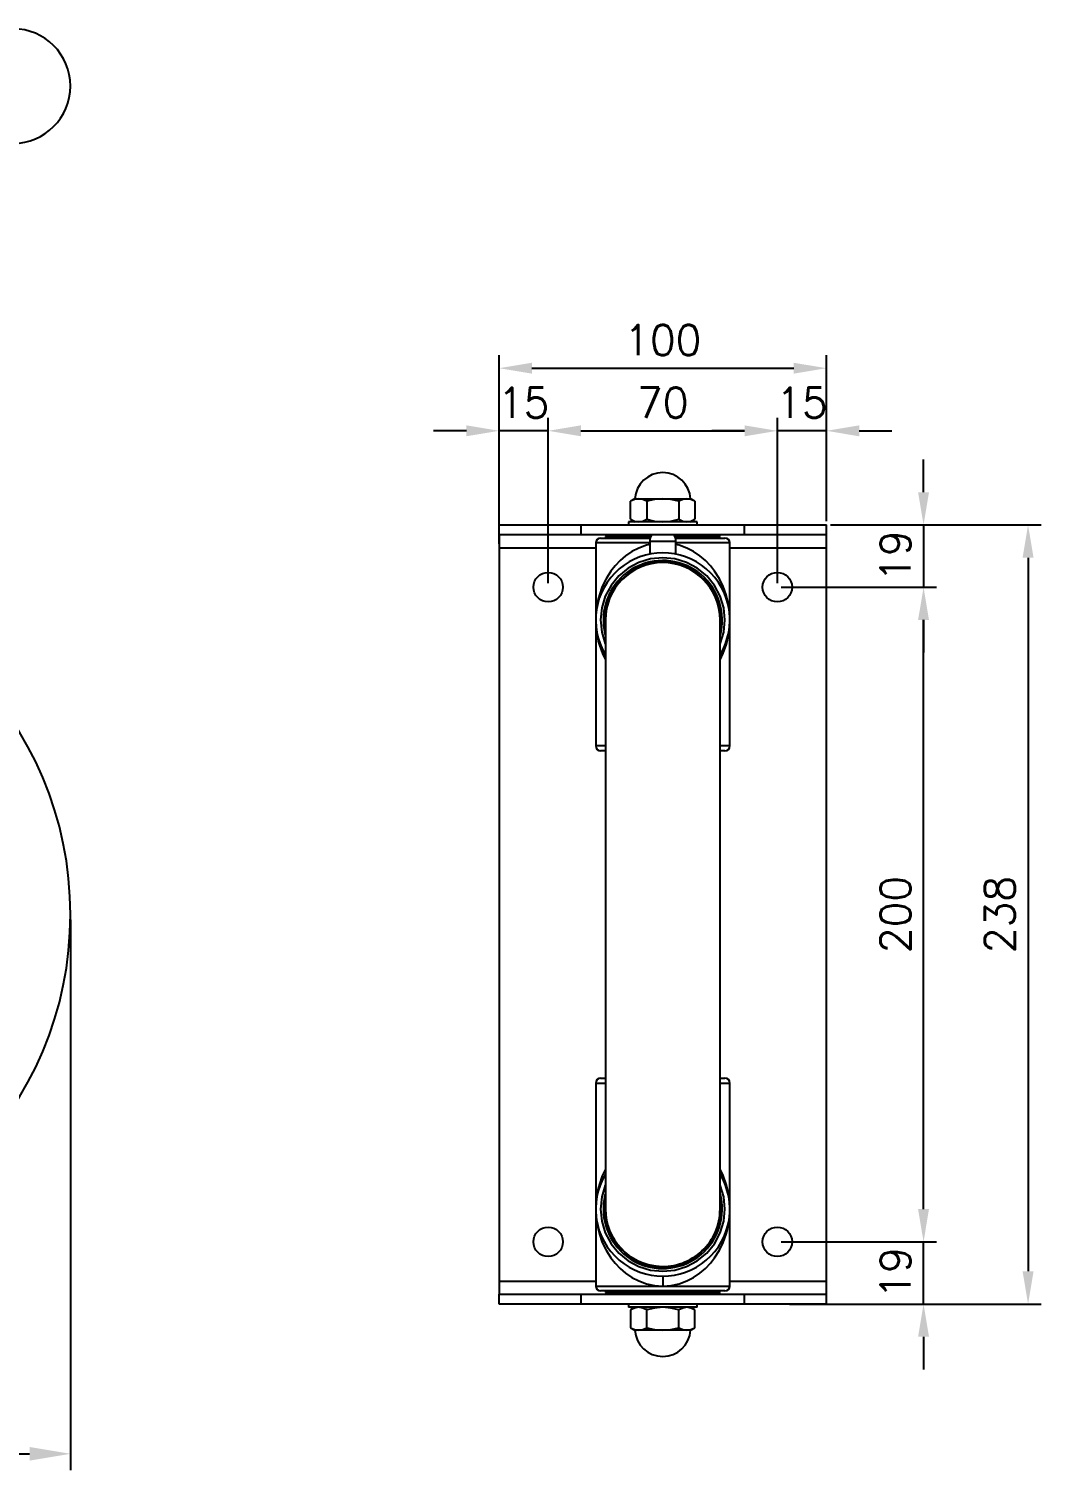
# Model space of a CAD drawing. Extents: x -2558 to -1644, y -2581 to -2108.
# Drawn here: x -1953.4 to -1644.1, y -2580.8 to -2140.5 of the extents above; entities that cross this region are included whole.
import ezdxf

# ---------------------------------------------------------------- set-up
doc = ezdxf.new("R2010")
doc.units = 0
doc.header["$LTSCALE"] = 23.1
doc.header["$MEASUREMENT"] = 0
doc.layers.get('0').update_dxf_attribs({"linetype": 'CONTINUOUS'})
doc.layers.get('Defpoints').update_dxf_attribs({"linetype": 'CONTINUOUS'})
doc.styles.get("Standard").update_dxf_attribs({"font": 'txt.shx', "bigfont": 'whgtxt.shx'})
doc.dimstyles.get("Standard").update_dxf_attribs({"dimtxt": 2.5, "dimasz": 0.18, "dimexe": 0.18, "dimexo": 0.0625, "dimgap": 0.09, "dimtad": 0, "dimtih": 1, "dimtoh": 1, "dimdec": 4, "dimzin": 0, "dimdsep": 46, "dimtxsty": 'Standard', "dimcen": 0.09, "dimadec": 0, "dimazin": 0, "dimtp": 0.001, "dimtm": 0.001, "dimtfac": 1, "dimtdec": 4, "dimtofl": 0, "dimtmove": 0, "dimatfit": 0, "dimfxl": 0, "dimtolj": 1, "dimtzin": 0, "dimarcsym": 0})

# ---------------------------------------------------------------- blocks, each defined once
blk = doc.blocks.new('*D111')
at = {"color": 2, "lineweight": -2}
for p, q in [((-1940.67, -2412.59), (-1940.67, -2580.84)), ((-2512.17, -2524.59), (-2512.17, -2580.84)), ((-2499.67, -2575.84), (-1953.17, -2575.84))]:
    blk.add_line(p, q, dxfattribs=at)
at = {"color": 2}
for points in [[(-2499.67, -2573.76), (-2499.67, -2577.93), (-2512.17, -2575.84)], [(-1953.17, -2573.76), (-1953.17, -2577.93), (-1940.67, -2575.84)]]:
    blk.add_solid(points, dxfattribs=at)
at = {"layer": 'Defpoints', "color": 0}
for p in [(-1940.67, -2411.09), (-2512.17, -2523.09), (-1940.67, -2575.84)]:
    blk.add_point(p, dxfattribs=at)
at = {"color": 2, "insert": (-2226.42, -2565.09), "char_height": 11.5, "attachment_point": 5}
blk.add_mtext('\\A1;571.5', dxfattribs=at)
blk = doc.blocks.new('*D113')
at = {"color": 2, "lineweight": -2}
for p, q in [((-1809.71, -2290.89), (-1809.71, -2240.19)), ((-1709.71, -2290.89), (-1709.71, -2240.19)), ((-1799.71, -2244.19), (-1719.71, -2244.19))]:
    blk.add_line(p, q, dxfattribs=at)
at = {"color": 2}
for points in [[(-1799.71, -2242.53), (-1799.71, -2245.86), (-1809.71, -2244.19)], [(-1719.71, -2242.53), (-1719.71, -2245.86), (-1709.71, -2244.19)]]:
    blk.add_solid(points, dxfattribs=at)
at = {"layer": 'Defpoints', "color": 0}
for p in [(-1709.71, -2244.19), (-1809.71, -2292.09), (-1709.71, -2292.09)]:
    blk.add_point(p, dxfattribs=at)
at = {"color": 2, "insert": (-1759.71, -2235.59), "char_height": 9.2, "attachment_point": 5}
blk.add_mtext('\\A1;100', dxfattribs=at)
blk = doc.blocks.new('*D114')
at = {"color": 2, "lineweight": -2}
for p, q in [((-1724.71, -2309.89), (-1724.71, -2259.32)), ((-1709.71, -2290.59), (-1709.71, -2259.32)), ((-1734.71, -2263.32), (-1744.71, -2263.32)), ((-1709.71, -2263.32), (-1724.71, -2263.32)), ((-1699.71, -2263.32), (-1689.71, -2263.32))]:
    blk.add_line(p, q, dxfattribs=at)
at = {"color": 2}
for points in [[(-1734.71, -2261.65), (-1734.71, -2264.99), (-1724.71, -2263.32)], [(-1699.71, -2261.65), (-1699.71, -2264.99), (-1709.71, -2263.32)]]:
    blk.add_solid(points, dxfattribs=at)
at = {"layer": 'Defpoints', "color": 0}
for p in [(-1724.71, -2263.32), (-1709.71, -2291.79), (-1724.71, -2311.09)]:
    blk.add_point(p, dxfattribs=at)
at = {"color": 2, "insert": (-1717.21, -2254.72), "char_height": 9.2, "attachment_point": 5}
blk.add_mtext('\\A1;15', dxfattribs=at)
blk = doc.blocks.new('*D115')
at = {"color": 2, "lineweight": -2}
for p, q in [((-1809.71, -2297.89), (-1809.71, -2259.32)), ((-1794.71, -2309.89), (-1794.71, -2259.32)), ((-1819.71, -2263.32), (-1829.71, -2263.32)), ((-1794.71, -2263.32), (-1809.71, -2263.32)), ((-1784.71, -2263.32), (-1774.71, -2263.32))]:
    blk.add_line(p, q, dxfattribs=at)
at = {"color": 2}
for points in [[(-1819.71, -2261.65), (-1819.71, -2264.99), (-1809.71, -2263.32)], [(-1784.71, -2261.65), (-1784.71, -2264.99), (-1794.71, -2263.32)]]:
    blk.add_solid(points, dxfattribs=at)
at = {"layer": 'Defpoints', "color": 0}
for p in [(-1809.71, -2263.32), (-1809.71, -2299.09), (-1794.71, -2311.09)]:
    blk.add_point(p, dxfattribs=at)
at = {"color": 2, "insert": (-1802.21, -2254.72), "char_height": 9.2, "attachment_point": 5}
blk.add_mtext('\\A1;15', dxfattribs=at)
blk = doc.blocks.new('*D116')
at = {"color": 2, "lineweight": -2}
for p, q in [((-1794.71, -2309.59), (-1794.71, -2259.32)), ((-1724.71, -2309.59), (-1724.71, -2259.32)), ((-1784.71, -2263.32), (-1734.71, -2263.32))]:
    blk.add_line(p, q, dxfattribs=at)
at = {"color": 2}
for points in [[(-1784.71, -2261.65), (-1784.71, -2264.99), (-1794.71, -2263.32)], [(-1734.71, -2261.65), (-1734.71, -2264.99), (-1724.71, -2263.32)]]:
    blk.add_solid(points, dxfattribs=at)
at = {"layer": 'Defpoints', "color": 0}
for p in [(-1724.71, -2263.32), (-1794.71, -2310.79), (-1724.71, -2310.79)]:
    blk.add_point(p, dxfattribs=at)
at = {"color": 2, "insert": (-1759.71, -2254.72), "char_height": 9.2, "attachment_point": 5}
blk.add_mtext('\\A1;70', dxfattribs=at)
blk = doc.blocks.new('*D117')
at = {"color": 2, "lineweight": -2}
for p, q in [((-1708.51, -2292.09), (-1644.11, -2292.09)), ((-1648.11, -2302.09), (-1648.11, -2520.09)), ((-1708.51, -2530.09), (-1644.11, -2530.09))]:
    blk.add_line(p, q, dxfattribs=at)
at = {"color": 2}
for points in [[(-1649.78, -2302.09), (-1646.44, -2302.09), (-1648.11, -2292.09)], [(-1649.78, -2520.09), (-1646.44, -2520.09), (-1648.11, -2530.09)]]:
    blk.add_solid(points, dxfattribs=at)
at = {"layer": 'Defpoints', "color": 0}
for p in [(-1709.71, -2292.09), (-1709.71, -2530.09), (-1648.11, -2530.09)]:
    blk.add_point(p, dxfattribs=at)
at = {"color": 2, "insert": (-1656.71, -2411.09), "char_height": 9.2, "attachment_point": 5, "rotation": 90}
blk.add_mtext('\\A1;238', dxfattribs=at)
blk = doc.blocks.new('*D118')
at = {"color": 2, "lineweight": -2}
for p, q in [((-1680.04, -2282.09), (-1680.04, -2272.09)), ((-1708.51, -2292.09), (-1676.04, -2292.09)), ((-1680.04, -2292.09), (-1680.04, -2311.09)), ((-1723.51, -2311.09), (-1676.04, -2311.09)), ((-1680.04, -2321.09), (-1680.04, -2331.09))]:
    blk.add_line(p, q, dxfattribs=at)
at = {"color": 2}
for points in [[(-1681.71, -2282.09), (-1678.38, -2282.09), (-1680.04, -2292.09)], [(-1681.71, -2321.09), (-1678.38, -2321.09), (-1680.04, -2311.09)]]:
    blk.add_solid(points, dxfattribs=at)
at = {"layer": 'Defpoints', "color": 0}
for p in [(-1709.71, -2292.09), (-1724.71, -2311.09), (-1680.04, -2311.09)]:
    blk.add_point(p, dxfattribs=at)
at = {"color": 2, "insert": (-1688.64, -2301.59), "char_height": 9.2, "attachment_point": 5, "rotation": 90}
blk.add_mtext('\\A1;19', dxfattribs=at)
blk = doc.blocks.new('*D119')
at = {"color": 2, "lineweight": -2}
for p, q in [((-1680.04, -2501.09), (-1680.04, -2491.09)), ((-1723.51, -2511.09), (-1676.04, -2511.09)), ((-1680.04, -2530.09), (-1680.04, -2511.09)), ((-1721.01, -2530.09), (-1676.04, -2530.09)), ((-1680.04, -2540.09), (-1680.04, -2550.09))]:
    blk.add_line(p, q, dxfattribs=at)
at = {"color": 2}
for points in [[(-1681.71, -2501.09), (-1678.38, -2501.09), (-1680.04, -2511.09)], [(-1681.71, -2540.09), (-1678.38, -2540.09), (-1680.04, -2530.09)]]:
    blk.add_solid(points, dxfattribs=at)
at = {"layer": 'Defpoints', "color": 0}
for p in [(-1724.71, -2511.09), (-1680.04, -2511.09), (-1722.21, -2530.09)]:
    blk.add_point(p, dxfattribs=at)
at = {"color": 2, "insert": (-1688.64, -2520.59), "char_height": 9.2, "attachment_point": 5, "rotation": 90}
blk.add_mtext('\\A1;19', dxfattribs=at)
blk = doc.blocks.new('*D120')
at = {"color": 2, "lineweight": -2}
for p, q in [((-1723.21, -2311.09), (-1676.04, -2311.09)), ((-1680.04, -2501.09), (-1680.04, -2321.09)), ((-1723.51, -2511.09), (-1676.04, -2511.09))]:
    blk.add_line(p, q, dxfattribs=at)
at = {"color": 2}
for points in [[(-1681.71, -2321.09), (-1678.38, -2321.09), (-1680.04, -2311.09)], [(-1681.71, -2501.09), (-1678.38, -2501.09), (-1680.04, -2511.09)]]:
    blk.add_solid(points, dxfattribs=at)
at = {"layer": 'Defpoints', "color": 0}
for p in [(-1724.41, -2311.09), (-1680.04, -2311.09), (-1724.71, -2511.09)]:
    blk.add_point(p, dxfattribs=at)
at = {"color": 2, "insert": (-1688.64, -2411.09), "char_height": 9.2, "attachment_point": 5, "rotation": 90}
blk.add_mtext('\\A1;200', dxfattribs=at)

msp = doc.modelspace()

# ---------------------------------------------------------------- linework, layer by layer
at = {"color": 7, "linetype": 'Continuous'}
for p, q in [((-1768.21, -2284.09), (-1769.53, -2284.85)), ((-1769.53, -2290.33), (-1769.53, -2284.85)), ((-1768.21, -2284.09), (-1767.08, -2284.09)), ((-1767.08, -2284.09), (-1759.71, -2284.09)), ((-1764.62, -2284.85), (-1764.62, -2290.33)), ((-1759.71, -2284.09), (-1752.35, -2284.09)), ((-1754.81, -2284.85), (-1754.81, -2290.33)), ((-1752.35, -2284.09), (-1751.21, -2284.09)), ((-1749.9, -2284.85), (-1751.21, -2284.09)), ((-1749.9, -2284.85), (-1749.9, -2290.33)), ((-1809.71, -2295.09), (-1809.71, -2292.09)), ((-1809.71, -2292.09), (-1784.71, -2292.09)), ((-1809.71, -2295.09), (-1809.71, -2292.09)), ((-1809.71, -2292.09), (-1784.71, -2292.09)), ((-1784.71, -2292.09), (-1784.71, -2295.09)), ((-1784.71, -2292.09), (-1734.71, -2292.09)), ((-1784.71, -2292.09), (-1784.71, -2295.09)), ((-1784.71, -2292.09), (-1734.71, -2292.09)), ((-1770.21, -2291.09), (-1770.21, -2292.09)), ((-1749.21, -2291.09), (-1770.21, -2291.09)), ((-1769.53, -2290.33), (-1768.21, -2291.09)), ((-1764.53, -2291.08), (-1764.47, -2291.07)), ((-1751.21, -2291.09), (-1749.9, -2290.33)), ((-1749.21, -2292.09), (-1749.21, -2291.09)), ((-1734.71, -2295.09), (-1734.71, -2292.09)), ((-1734.71, -2292.09), (-1709.71, -2292.09)), ((-1734.71, -2295.09), (-1734.71, -2292.09)), ((-1734.71, -2292.09), (-1709.71, -2292.09)), ((-1709.71, -2295.09), (-1709.71, -2292.09)), ((-1709.71, -2295.09), (-1709.71, -2292.09)), ((-1784.71, -2295.09), (-1809.71, -2295.09)), ((-1809.71, -2295.09), (-1809.71, -2299.09)), ((-1784.71, -2295.09), (-1809.71, -2295.09)), ((-1809.71, -2295.09), (-1809.71, -2299.09)), ((-1734.71, -2295.09), (-1784.71, -2295.09)), ((-1734.71, -2295.09), (-1784.71, -2295.09)), ((-1780.21, -2297.59), (-1780.21, -2321.09)), ((-1763.71, -2297.59), (-1780.21, -2297.59)), ((-1778.71, -2296.09), (-1763.52, -2296.09)), ((-1776.69, -2295.09), (-1777.19, -2295.59)), ((-1776.69, -2295.09), (-1777.19, -2295.59)), ((-1777.19, -2295.59), (-1777.19, -2296.09)), ((-1777.19, -2295.59), (-1777.19, -2296.09)), ((-1763.42, -2295.59), (-1777.19, -2295.59)), ((-1763.42, -2295.59), (-1777.19, -2295.59)), ((-1763.71, -2297.09), (-1763.71, -2300.99)), ((-1755.71, -2297.09), (-1763.71, -2297.09)), ((-1742.23, -2295.59), (-1756.01, -2295.59)), ((-1742.23, -2295.59), (-1756.01, -2295.59)), ((-1755.92, -2296.09), (-1740.71, -2296.09)), ((-1755.71, -2300.99), (-1755.71, -2297.09)), ((-1739.21, -2297.59), (-1755.71, -2297.59)), ((-1742.23, -2295.59), (-1742.73, -2295.09)), ((-1742.23, -2295.59), (-1742.73, -2295.09)), ((-1742.23, -2296.09), (-1742.23, -2295.59)), ((-1742.23, -2296.09), (-1742.23, -2295.59)), ((-1739.21, -2321.09), (-1739.21, -2297.59)), ((-1709.71, -2295.09), (-1734.71, -2295.09)), ((-1709.71, -2295.09), (-1734.71, -2295.09)), ((-1709.71, -2299.09), (-1709.71, -2295.09)), ((-1709.71, -2299.09), (-1709.71, -2295.09)), ((-1809.71, -2299.09), (-1809.71, -2523.09)), ((-1809.71, -2299.09), (-1809.71, -2523.09)), ((-1809.71, -2299.09), (-1780.21, -2299.09)), ((-1809.71, -2299.09), (-1780.21, -2299.09)), ((-1739.21, -2299.09), (-1709.71, -2299.09)), ((-1739.21, -2299.09), (-1709.71, -2299.09)), ((-1709.71, -2523.09), (-1709.71, -2299.09)), ((-1709.71, -2523.09), (-1709.71, -2299.09)), ((-1763.71, -2303.9), (-1763.71, -2304.05)), ((-1755.71, -2304.05), (-1755.71, -2303.9)), ((-1780.21, -2321.09), (-1780.21, -2359.59)), ((-1777.21, -2321.09), (-1777.21, -2501.09)), ((-1742.21, -2501.09), (-1742.21, -2321.09)), ((-1739.21, -2359.59), (-1739.21, -2321.09)), ((-1777.21, -2359.59), (-1780.21, -2359.59)), ((-1739.21, -2359.59), (-1742.21, -2359.59)), ((-1777.21, -2361.09), (-1778.71, -2361.09)), ((-1740.71, -2361.09), (-1742.21, -2361.09)), ((-1778.71, -2461.09), (-1777.21, -2461.09)), ((-1742.21, -2461.09), (-1740.71, -2461.09)), ((-1780.21, -2462.59), (-1780.21, -2501.09)), ((-1780.21, -2462.59), (-1777.21, -2462.59)), ((-1742.21, -2462.59), (-1739.21, -2462.59)), ((-1739.21, -2501.09), (-1739.21, -2462.59)), ((-1780.21, -2501.09), (-1780.21, -2524.59)), ((-1739.21, -2524.59), (-1739.21, -2501.09)), ((-1759.71, -2521.69), (-1759.71, -2524.59)), ((-1809.71, -2523.09), (-1809.71, -2527.09)), ((-1809.71, -2523.09), (-1809.71, -2527.09)), ((-1809.71, -2523.09), (-1780.21, -2523.09)), ((-1809.71, -2523.09), (-1780.21, -2523.09)), ((-1809.71, -2530.09), (-1809.71, -2527.09)), ((-1809.71, -2527.09), (-1784.71, -2527.09)), ((-1809.71, -2530.09), (-1809.71, -2527.09)), ((-1809.71, -2527.09), (-1784.71, -2527.09)), ((-1784.71, -2527.09), (-1784.71, -2530.09)), ((-1784.71, -2527.09), (-1734.71, -2527.09)), ((-1784.71, -2527.09), (-1784.71, -2530.09)), ((-1784.71, -2527.09), (-1734.71, -2527.09)), ((-1780.21, -2524.59), (-1759.71, -2524.59)), ((-1759.71, -2526.09), (-1778.71, -2526.09)), ((-1777.19, -2526.09), (-1777.19, -2526.59)), ((-1777.19, -2526.09), (-1777.19, -2526.59)), ((-1777.19, -2526.59), (-1776.69, -2527.09)), ((-1777.19, -2526.59), (-1776.69, -2527.09)), ((-1777.19, -2526.59), (-1759.71, -2526.59)), ((-1777.19, -2526.59), (-1759.71, -2526.59)), ((-1759.71, -2524.59), (-1739.21, -2524.59)), ((-1740.71, -2526.09), (-1759.71, -2526.09)), ((-1759.71, -2526.59), (-1742.23, -2526.59)), ((-1759.71, -2526.59), (-1742.23, -2526.59)), ((-1742.73, -2527.09), (-1742.23, -2526.59)), ((-1742.73, -2527.09), (-1742.23, -2526.59)), ((-1742.23, -2526.59), (-1742.23, -2526.09)), ((-1742.23, -2526.59), (-1742.23, -2526.09)), ((-1739.21, -2523.09), (-1709.71, -2523.09)), ((-1739.21, -2523.09), (-1709.71, -2523.09)), ((-1734.71, -2530.09), (-1734.71, -2527.09)), ((-1734.71, -2527.09), (-1709.71, -2527.09)), ((-1734.71, -2530.09), (-1734.71, -2527.09)), ((-1734.71, -2527.09), (-1709.71, -2527.09)), ((-1709.71, -2527.09), (-1709.71, -2523.09)), ((-1709.71, -2527.09), (-1709.71, -2523.09)), ((-1709.71, -2530.09), (-1709.71, -2527.09)), ((-1709.71, -2530.09), (-1709.71, -2527.09)), ((-1784.71, -2530.09), (-1809.71, -2530.09)), ((-1784.71, -2530.09), (-1809.71, -2530.09)), ((-1734.71, -2530.09), (-1784.71, -2530.09)), ((-1734.71, -2530.09), (-1784.71, -2530.09)), ((-1770.21, -2530.09), (-1770.21, -2531.09)), ((-1749.21, -2531.09), (-1770.21, -2531.09)), ((-1768.21, -2531.09), (-1769.53, -2531.85)), ((-1769.53, -2531.85), (-1769.53, -2537.33)), ((-1764.62, -2537.33), (-1764.62, -2531.85)), ((-1764.53, -2531.1), (-1764.47, -2531.12)), ((-1754.81, -2537.33), (-1754.81, -2531.85)), ((-1749.9, -2531.85), (-1751.21, -2531.09)), ((-1749.9, -2537.33), (-1749.9, -2531.85)), ((-1749.21, -2531.09), (-1749.21, -2530.09)), ((-1709.71, -2530.09), (-1734.71, -2530.09)), ((-1709.71, -2530.09), (-1734.71, -2530.09)), ((-1769.53, -2537.33), (-1768.21, -2538.09)), ((-1767.08, -2538.09), (-1768.21, -2538.09)), ((-1759.71, -2538.09), (-1767.08, -2538.09)), ((-1752.35, -2538.09), (-1759.71, -2538.09)), ((-1751.21, -2538.09), (-1752.35, -2538.09)), ((-1751.21, -2538.09), (-1749.9, -2537.33))]:
    msp.add_line(p, q, dxfattribs=at)
at = {"color": 7, "linetype": 'Continuous', "flags": 128}
for points in [[(-1767.08, -2284.09), (-1768.32, -2284.3), (-1769.53, -2284.85)], [(-1764.62, -2284.85), (-1765.84, -2284.3), (-1767.08, -2284.09)], [(-1759.71, -2284.09), (-1762.19, -2284.3), (-1764.62, -2284.85)], [(-1754.81, -2284.85), (-1757.23, -2284.3), (-1759.71, -2284.09)], [(-1752.35, -2284.09), (-1753.59, -2284.3), (-1754.81, -2284.85)], [(-1749.9, -2284.85), (-1751.11, -2284.3), (-1752.35, -2284.09)], [(-1769.53, -2290.33), (-1768.32, -2290.89), (-1767.08, -2291.09)], [(-1767.08, -2291.09), (-1765.84, -2290.89), (-1764.62, -2290.33)], [(-1764.62, -2290.33), (-1762.19, -2290.89), (-1759.71, -2291.09)], [(-1759.71, -2291.09), (-1757.23, -2290.89), (-1754.81, -2290.33)], [(-1754.81, -2290.33), (-1753.59, -2290.89), (-1752.35, -2291.09)], [(-1752.35, -2291.09), (-1751.11, -2290.89), (-1749.9, -2290.33)], [(-1763.71, -2298.09), (-1764.73, -2298.3), (-1767.04, -2299.14), (-1769.15, -2300.23), (-1771.06, -2301.52), (-1772.76, -2302.97), (-1774.26, -2304.53), (-1775.57, -2306.19), (-1777.03, -2308.5), (-1778.2, -2310.92), (-1779.09, -2313.43), (-1779.39, -2314.48), (-1779.64, -2315.58), (-1779.85, -2316.66), (-1780.01, -2317.77), (-1780.12, -2318.87), (-1780.19, -2319.97), (-1780.21, -2321.09)], [(-1739.21, -2321.09), (-1739.22, -2320.93), (-1739.35, -2318.35), (-1739.73, -2315.85), (-1740.34, -2313.43), (-1741.23, -2310.92), (-1742.4, -2308.5), (-1743.86, -2306.19), (-1745.17, -2304.53), (-1746.67, -2302.97), (-1748.37, -2301.52), (-1750.28, -2300.23), (-1752.39, -2299.14), (-1754.7, -2298.3), (-1755.71, -2298.09)], [(-1759.71, -2302.09), (-1763.42, -2302.46), (-1766.99, -2303.54), (-1770.27, -2305.29), (-1773.15, -2307.66), (-1775.51, -2310.54), (-1777.27, -2313.82), (-1778.35, -2317.38), (-1778.71, -2321.09), (-1778.35, -2324.8), (-1777.27, -2328.36), (-1777.21, -2328.46)], [(-1742.21, -2328.46), (-1742.16, -2328.36), (-1741.08, -2324.8), (-1740.71, -2321.09), (-1741.08, -2317.38), (-1742.16, -2313.82), (-1743.92, -2310.54), (-1746.28, -2307.66), (-1749.16, -2305.29), (-1752.44, -2303.54), (-1756.01, -2302.46), (-1759.71, -2302.09)], [(-1780.21, -2321.09), (-1780.17, -2322.61), (-1780.09, -2323.72), (-1779.94, -2324.95), (-1779.7, -2326.33), (-1779.41, -2327.6), (-1779.09, -2328.76), (-1778.17, -2331.31), (-1777.21, -2333.28)], [(-1742.21, -2333.29), (-1741.23, -2331.26), (-1740.34, -2328.76), (-1740.04, -2327.7), (-1739.79, -2326.61), (-1739.58, -2325.52), (-1739.42, -2324.41), (-1739.31, -2323.31), (-1739.24, -2322.21), (-1739.21, -2321.09)], [(-1777.21, -2488.89), (-1778.2, -2490.92), (-1779.09, -2493.43), (-1779.39, -2494.48), (-1779.64, -2495.58), (-1779.85, -2496.66), (-1780.01, -2497.77), (-1780.12, -2498.87), (-1780.19, -2499.97), (-1780.21, -2501.09)], [(-1739.21, -2501.09), (-1739.26, -2499.58), (-1739.34, -2498.46), (-1739.49, -2497.24), (-1739.73, -2495.86), (-1740.02, -2494.59), (-1740.34, -2493.43), (-1741.26, -2490.87), (-1742.21, -2488.9)], [(-1777.21, -2493.72), (-1777.27, -2493.82), (-1778.35, -2497.38), (-1778.71, -2501.09), (-1778.35, -2504.8), (-1777.27, -2508.36), (-1775.51, -2511.65), (-1773.15, -2514.53), (-1770.27, -2516.89), (-1766.99, -2518.65), (-1763.42, -2519.73), (-1759.71, -2520.09)], [(-1759.71, -2520.09), (-1756.01, -2519.73), (-1752.44, -2518.65), (-1749.16, -2516.89), (-1746.28, -2514.53), (-1743.92, -2511.65), (-1742.16, -2508.36), (-1741.08, -2504.8), (-1740.71, -2501.09), (-1741.08, -2497.38), (-1742.16, -2493.82), (-1742.21, -2493.72)], [(-1780.21, -2501.09), (-1780.21, -2501.25), (-1780.07, -2503.84), (-1779.7, -2506.33), (-1779.09, -2508.76), (-1778.2, -2511.26), (-1777.03, -2513.68), (-1775.57, -2515.99), (-1774.26, -2517.65), (-1772.76, -2519.22), (-1771.06, -2520.66), (-1769.15, -2521.95), (-1767.04, -2523.04), (-1764.73, -2523.88), (-1762.26, -2524.41), (-1759.71, -2524.59)], [(-1759.71, -2524.59), (-1757.16, -2524.41), (-1754.7, -2523.88), (-1752.39, -2523.04), (-1750.28, -2521.95), (-1748.37, -2520.66), (-1746.67, -2519.22), (-1745.17, -2517.65), (-1743.86, -2515.99), (-1742.4, -2513.68), (-1741.23, -2511.26), (-1740.34, -2508.76), (-1740.04, -2507.7), (-1739.79, -2506.61), (-1739.58, -2505.52), (-1739.42, -2504.41), (-1739.31, -2503.31), (-1739.24, -2502.21), (-1739.21, -2501.09)], [(-1767.08, -2531.09), (-1768.32, -2531.3), (-1769.53, -2531.85)], [(-1764.62, -2531.85), (-1765.84, -2531.3), (-1767.08, -2531.09)], [(-1759.71, -2531.09), (-1762.19, -2531.3), (-1764.62, -2531.85)], [(-1754.81, -2531.85), (-1757.23, -2531.3), (-1759.71, -2531.09)], [(-1752.35, -2531.09), (-1753.59, -2531.3), (-1754.81, -2531.85)], [(-1749.9, -2531.85), (-1751.11, -2531.3), (-1752.35, -2531.09)], [(-1769.53, -2537.33), (-1768.32, -2537.89), (-1767.08, -2538.09)], [(-1767.08, -2538.09), (-1765.84, -2537.89), (-1764.62, -2537.33)], [(-1764.62, -2537.33), (-1762.19, -2537.89), (-1759.71, -2538.09)], [(-1759.71, -2538.09), (-1757.23, -2537.89), (-1754.81, -2537.33)], [(-1754.81, -2537.33), (-1753.59, -2537.89), (-1752.35, -2538.09)], [(-1752.35, -2538.09), (-1751.11, -2537.89), (-1749.9, -2537.33)]]:
    msp.add_lwpolyline(points, dxfattribs=at)
at = {"color": 7, "linetype": 'Continuous'}
for centre in [(-1794.71, -2311.09), (-1794.71, -2311.09), (-1724.71, -2311.09), (-1724.71, -2311.09), (-1794.71, -2511.09), (-1794.71, -2511.09), (-1724.71, -2511.09), (-1724.71, -2511.09)]:
    msp.add_circle(centre, 4.5, dxfattribs=at)
for centre, radius, start, end in [((-1958.17, -2158.01), 17.5, 270, 90), ((-1759.71, -2284.61), 8.52, 90, 176.5286), ((-1759.71, -2284.61), 8.52, 3.4714, 90), ((-1778.71, -2297.59), 1.5, 90, 180), ((-1759.71, -2297.09), 4, 150, 180), ((-1759.71, -2297.09), 4, 0, 30), ((-1740.71, -2297.59), 1.5, 0, 90), ((-1759.71, -2321.09), 20.5, 328.6119, 211.3881), ((-2048.17, -2411.09), 107.5, 270, 90), ((-1759.71, -2321.09), 18.15, 344.6198, 180), ((-1759.71, -2321.09), 17.65, 90, 187.4751), ((-1759.71, -2321.09), 17.5, 90, 180), ((-1759.71, -2321.09), 17.65, 352.5249, 90), ((-1759.71, -2321.09), 17.5, 0, 90), ((-1759.71, -2321.09), 18.15, 180, 195.3802), ((-1778.71, -2359.59), 1.5, 180, 270), ((-1740.71, -2359.59), 1.5, 270, 0), ((-1778.71, -2462.59), 1.5, 90, 180), ((-1740.71, -2462.59), 1.5, 0, 90), ((-1759.71, -2501.09), 20.5, 148.6119, 31.3881), ((-1759.71, -2501.09), 18.15, 180, 15.3802), ((-1759.71, -2501.09), 18.15, 164.6198, 180), ((-1759.71, -2501.09), 17.65, 172.5249, 270), ((-1759.71, -2501.09), 17.65, 270, 7.4751), ((-1759.71, -2501.09), 17.5, 180, 266.4), ((-1759.71, -2501.09), 17.5, 266.4, 0), ((-1778.71, -2524.59), 1.5, 180, 270), ((-1740.71, -2524.59), 1.5, 270, 0), ((-1759.71, -2537.58), 8.52, 183.4714, 270), ((-1759.71, -2537.58), 8.52, 270, 356.5286)]:
    msp.add_arc(centre, radius, start, end, dxfattribs=at)

# ---------------------------------------------------------------- dimensions: what is measured, and where the dimension line sits
dim = msp.add_aligned_dim(p1=(-1809.71, -2292.09), p2=(-1709.71, -2292.09), distance=47.9, dimstyle='Standard', override={"dimscale": 4, "dimtxt": 2.3, "dimasz": 2.5, "dimexe": 1, "dimexo": 0.3, "dimgap": 1, "dimtad": 1, "dimtih": 0, "dimtoh": 0, "dimdec": 0, "dimcen": 0, "dimclrd": 2, "dimclre": 2, "dimclrt": 2, "dimtp": 0.1, "dimtm": 0, "dimtfac": 0.5, "dimtdec": 2, "dimtofl": 1, "dimatfit": 3})
dim.commit()
dim.dimension.update_dxf_attribs({"geometry": '*D113', "text_midpoint": (-1759.71, -2235.59)})
for base, p1, p2, picture, middle in [((-1809.71, -2263.32), (-1794.71, -2311.09), (-1809.71, -2299.09), '*D115', (-1802.21, -2263.32)), ((-1724.71, -2263.32), (-1709.71, -2291.79), (-1724.71, -2311.09), '*D114', (-1717.21, -2263.32))]:
    dim = msp.add_linear_dim(base=base, p1=p1, p2=p2, dimstyle='Standard', override={"dimscale": 4, "dimtxt": 2.3, "dimasz": 2.5, "dimexe": 1, "dimexo": 0.3, "dimgap": 1, "dimtad": 1, "dimtih": 0, "dimtoh": 0, "dimdec": 0, "dimcen": 0, "dimclrd": 2, "dimclre": 2, "dimclrt": 2, "dimtp": 0.1, "dimtm": 0, "dimtfac": 0.5, "dimtdec": 2, "dimtofl": 1, "dimatfit": 3})
    dim.commit()
    dim.dimension.update_dxf_attribs({"geometry": picture, "text_midpoint": middle, "dimtype": 160})
for base, p1, p2, override, picture, middle in [((-1724.71, -2263.32), (-1794.71, -2310.79), (-1724.71, -2310.79), {"dimscale": 4, "dimtxt": 2.3, "dimasz": 2.5, "dimexe": 1, "dimexo": 0.3, "dimgap": 1, "dimtad": 1, "dimtih": 0, "dimtoh": 0, "dimdec": 0, "dimcen": 0, "dimclrd": 2, "dimclre": 2, "dimclrt": 2, "dimtp": 0.1, "dimtm": 0, "dimtfac": 0.5, "dimtdec": 2, "dimtofl": 1, "dimatfit": 3}, '*D116', (-1759.71, -2254.72)), ((-1940.67, -2575.84), (-2512.17, -2523.09), (-1940.67, -2411.09), {"dimscale": 5, "dimtxt": 2.3, "dimasz": 2.5, "dimexe": 1, "dimexo": 0.3, "dimgap": 1, "dimtad": 1, "dimtih": 0, "dimtoh": 0, "dimdec": 1, "dimcen": 0, "dimclrd": 2, "dimclre": 2, "dimclrt": 2, "dimtp": 0.1, "dimtm": 0, "dimtfac": 0.5, "dimtdec": 2, "dimatfit": 3}, '*D111', (-2226.42, -2565.09))]:
    dim = msp.add_linear_dim(base=base, p1=p1, p2=p2, dimstyle='Standard', override=override)
    dim.commit()
    dim.dimension.update_dxf_attribs({"geometry": picture, "text_midpoint": middle})
for base, p1, p2, picture, middle in [((-1680.04, -2311.09), (-1709.71, -2292.09), (-1724.71, -2311.09), '*D118', (-1680.04, -2301.59)), ((-1680.04, -2511.09), (-1722.21, -2530.09), (-1724.71, -2511.09), '*D119', (-1680.04, -2520.59))]:
    dim = msp.add_linear_dim(base=base, p1=p1, p2=p2, angle=90, dimstyle='Standard', override={"dimscale": 4, "dimtxt": 2.3, "dimasz": 2.5, "dimexe": 1, "dimexo": 0.3, "dimgap": 1, "dimtad": 1, "dimtih": 0, "dimtoh": 0, "dimdec": 0, "dimcen": 0, "dimclrd": 2, "dimclre": 2, "dimclrt": 2, "dimtp": 0.1, "dimtm": 0, "dimtfac": 0.5, "dimtdec": 2, "dimtofl": 1, "dimatfit": 3})
    dim.commit()
    dim.dimension.update_dxf_attribs({"geometry": picture, "text_midpoint": middle, "dimtype": 160})
for base, p1, p2, picture, middle in [((-1648.11, -2530.09), (-1709.71, -2292.09), (-1709.71, -2530.09), '*D117', (-1656.71, -2411.09)), ((-1680.04, -2311.09), (-1724.71, -2511.09), (-1724.41, -2311.09), '*D120', (-1688.64, -2411.09))]:
    dim = msp.add_linear_dim(base=base, p1=p1, p2=p2, angle=90, dimstyle='Standard', override={"dimscale": 4, "dimtxt": 2.3, "dimasz": 2.5, "dimexe": 1, "dimexo": 0.3, "dimgap": 1, "dimtad": 1, "dimtih": 0, "dimtoh": 0, "dimdec": 0, "dimcen": 0, "dimclrd": 2, "dimclre": 2, "dimclrt": 2, "dimtp": 0.1, "dimtm": 0, "dimtfac": 0.5, "dimtdec": 2, "dimtofl": 1, "dimatfit": 3})
    dim.commit()
    dim.dimension.update_dxf_attribs({"geometry": picture, "text_midpoint": middle})

doc.saveas('drawing.dxf')
